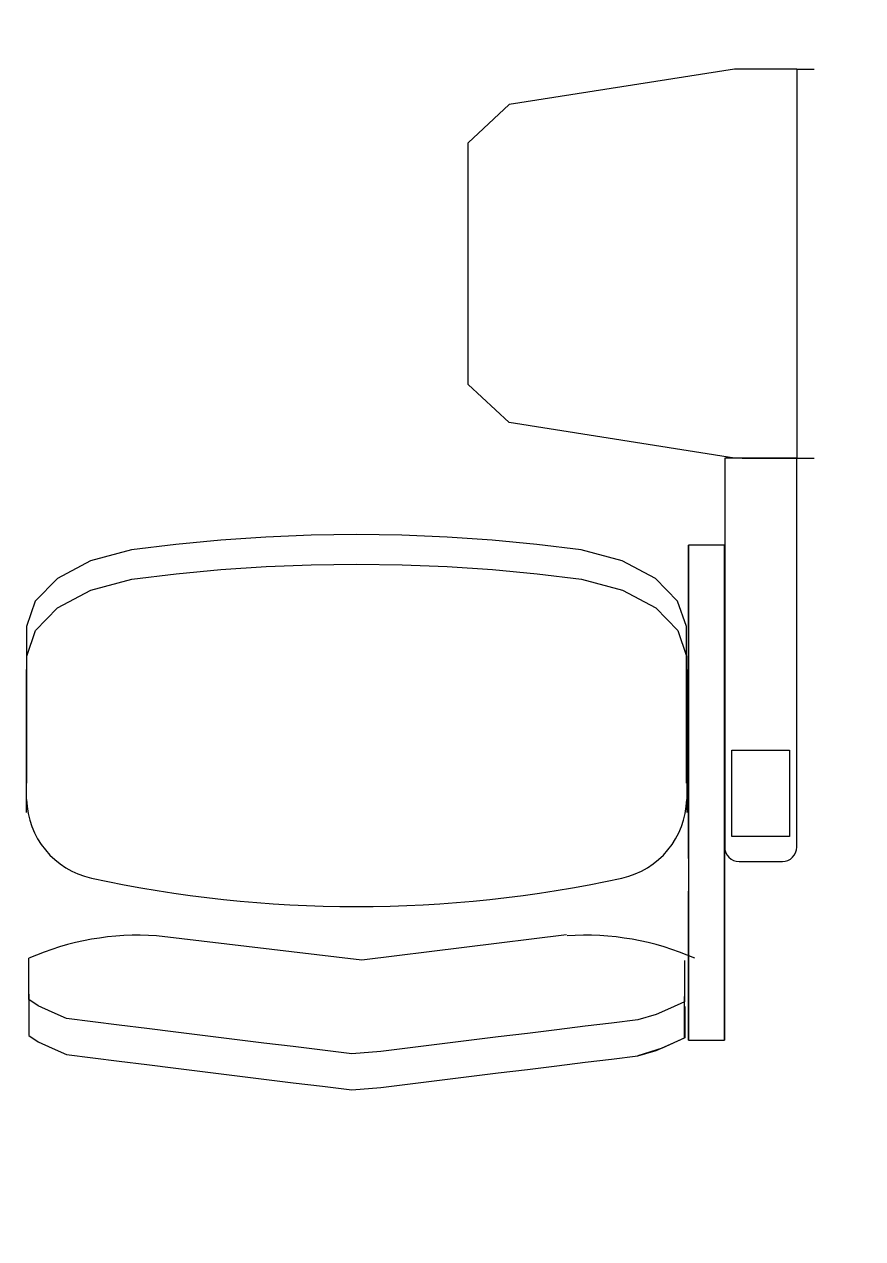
# Model space of a CAD drawing. Header units: millimetres. Extents: x 1210 to 64966, y 534 to 90439.
# Drawn here: x 15368 to 16520, y 47140 to 48809 of the extents above; entities that cross this region are included whole.
import ezdxf

# ---------------------------------------------------------------- set-up
doc = ezdxf.new("R2010")
doc.units = ezdxf.units.MM
doc.layers.add('ARREDI', color=8, linetype='Continuous')
doc.layers.add('RETINI', color=8, linetype='Continuous')

msp = doc.modelspace()

# ---------------------------------------------------------------- hatches: boundary and pattern name
at = {"layer": 'RETINI'}
h = msp.add_hatch(dxfattribs=at)
h.set_pattern_fill('ANSI31', color=256, scale=990, angle=270, style=0)
h.set_pattern_definition([(315, (-385059.34, 422084.75), (87.504464, 87.504464), [])])
h.paths.add_polyline_path([(19624, 32169, 1), (19624, 31670.1, 1)])
h.paths.add_polyline_path([(28336, 31670.1, 1), (28336, 32169, 1)])
h.paths.add_polyline_path([(18881.5, 15334.9), (18881.5, 13948.9), (20267.5, 13948.9), (20267.5, 15334.9)])
h.paths.add_polyline_path([(63481, 41322.4), (63481, 40431.4), (64372, 40431.4), (64372, 41322.4)])
h.paths.add_polyline_path([(63481, 32313.4), (63481, 31422.4), (64372, 31422.4), (64372, 32313.4)])
h.paths.add_polyline_path([(63481, 23700.4), (63481, 22809.4), (64372, 22809.4), (64372, 23700.4)])
h.paths.add_polyline_path([(63481, 15057.6), (63481, 14978.5), (63481, 14166.6), (64372, 14166.6), (64372, 15057.6)])
h.paths.add_polyline_path([(54967, 15057.6), (54967, 14166.6), (55858, 14166.6), (55858, 15057.6)])
h.paths.add_polyline_path([(42661.3, 15057.6), (42661.3, 14562.6), (42898.9, 14562.6), (42898.9, 14820), (45067, 14820), (45067, 15057.6)])
h.paths.add_polyline_path([(42661.3, 14562.6), (42661.3, 14067.6), (45067, 14067.6), (45067, 14166.6), (45067, 14562.6)])
h.paths.add_polyline_path([(45067, 15057.6), (45067, 14166.6), (45958, 14166.6), (45958, 15057.6)])
h.paths.add_polyline_path([(45958, 15097.3), (45958, 15057.6), (45958, 14166.6), (45958, 13513.3), (46453, 13513.3), (46453, 15097.3)])
h.paths.add_polyline_path([(30811, 2316.4), (30811, 534.4), (31405, 534.4), (31405, 2316.4)])
h.paths.add_polyline_path([(35315.5, 17156.5), (35315.5, 14948.8), (36454, 14948.8), (36454, 15186.4), (35553.1, 15186.4), (35553.1, 16879.3), (37206.4, 16879.3), (37206.4, 15186.4), (37444, 15186.4), (37444, 17156.5)])
h.paths.add_polyline_path([(36454, 15186.4), (36454, 14097.4), (37543, 14097.4), (37543, 15186.4)])
h.paths.add_polyline_path([(37543, 15107.1), (37543, 14820), (38215.7, 14820), (38215.7, 14562.6), (38453.3, 14562.6), (38453.3, 15107.1)])
h.paths.add_polyline_path([(37543, 14562.6), (37543, 14097.4), (37543, 14067.6), (38453.3, 14067.6), (38453.3, 14562.6)])
h.paths.add_polyline_path([(37048, 14097.4), (37048, 11325.4), (37543, 11325.4), (37543, 14097.4)])
h.paths.add_polyline_path([(36553, 14097.4), (36553, 11325.4), (36790.6, 11325.4), (36790.6, 14097.4)])
h.paths.add_polyline_path([(36553, 11325.4), (36553, 10731.4), (38335, 10731.4), (38335, 11325.4)])
h.paths.add_polyline_path([(36553, 6820.9), (36553, 6226.9), (38335, 6226.9), (38335, 6820.9)])
h.paths.add_polyline_path([(36454, 2316.4), (36454, 1227.4), (37543, 1227.4), (37543, 2316.4)])
h.paths.add_polyline_path([(36454, 1227.4), (36454, 534.4), (37147, 534.4), (37147, 1227.4)])
h.paths.add_polyline_path([(37543, 2316.4), (37543, 1722.4), (38335, 1722.4), (38335, 2316.4)])
h.paths.add_polyline_path([(36553, 23700.4), (36553, 22809.4), (37444, 22809.4), (37444, 23700.4)], flags=17)
h.paths.add_polyline_path([(35315.5, 25581.4), (35315.5, 20878.9), (37444, 20878.9), (37444, 22809.4), (37206.4, 22809.4), (37206.4, 21116.5), (35553.1, 21116.5), (35553.1, 23700.4), (35553.1, 25343.8), (37206.4, 25343.8), (37206.4, 23700.4), (37444, 23700.4), (37444, 25581.4)])
h.paths.add_polyline_path([(10417, 41421.4), (10417, 40431.4), (11407, 40431.4), (11407, 41421.4)])
h.paths.add_polyline_path([(10714, 41627.7), (10714, 41421.4), (11110, 41421.4), (11110, 41627.7)])
h.paths.add_polyline_path([(16802.5, 41422), (16802.5, 40431.4), (17000.5, 40431.4), (19030, 40431.4), (19030, 40703), (17764, 40703), (17764, 40626.6), (17000.5, 40626.6), (17000.5, 41260.2), (17764, 41260.2), (17764, 41183.8), (19030, 41183.8), (19030, 41422)])
h.paths.add_polyline_path([(13783, 41183.8), (13783, 40703), (14624.5, 40703), (14624.5, 41183.8)], flags=16)
h.paths.add_polyline_path([(2744.5, 40703), (2744.5, 40465.4), (4724.5, 40465.4), (4724.5, 40431.4), (4922.5, 40431.4), (4922.5, 41421.4), (2744.5, 41421.4), (2744.5, 41183.8), (3961.1, 41183.8), (3961.1, 41260.2), (4724.5, 41260.2), (4724.5, 40626.6), (3961.1, 40626.6), (3961.1, 40703)])
h.paths.add_polyline_path([(6902.5, 41422), (6902.5, 40431.4), (7100.5, 40431.4), (8140, 40431.4), (8140, 41422)])
h.paths.add_polyline_path([(7100.5, 41183.8), (7942, 41183.8), (7942, 40703), (7100.5, 40703)], flags=16)
h.paths.add_polyline_path([(7100.5, 41183.8), (7100.5, 40703), (7942, 40703), (7942, 41183.8)], flags=0)
h.paths.add_polyline_path([(13585, 41422), (13585, 40431.4), (13783, 40431.4), (14822.5, 40431.4), (14822.5, 41422)])
h.paths.add_polyline_path([(13783, 40703), (13783, 41183.8), (14624.5, 41183.8), (14624.5, 40703)], flags=0)
h.paths.add_polyline_path([(20168.5, 41421.4), (20168.5, 41248.2), (20555.8, 41248.2), (20555.8, 41421.4), (20506.3, 41421.4), (20506.3, 41392.9), (20481.6, 41392.9), (20481.6, 41421.4), (20432.1, 41421.4), (20432.1, 41392.9), (20407.3, 41392.9), (20407.3, 41421.4)])
h.paths.add_polyline_path([(20407.3, 43756.7), (20407.3, 43728.1), (20357.8, 43728.1), (20357.8, 41421.4), (20407.3, 41421.4), (20407.3, 41392.9), (20432.1, 41392.9), (20432.1, 41421.4), (20481.6, 41421.4), (20481.6, 41392.9), (20506.3, 41392.9), (20506.3, 41421.4), (20555.8, 41421.4), (20555.8, 43728.1), (20506.3, 43728.1), (20506.3, 43756.7), (20481.6, 43756.7), (20481.6, 43728.1), (20432.1, 43728.1), (20432.1, 43756.7)])
h.paths.add_polyline_path([(20432.1, 46208.1), (20432.1, 46236.6), (20407.3, 46236.6), (20407.3, 46208.1), (20357.8, 46208.1), (20357.8, 43901.4), (20407.3, 43901.4), (20407.3, 43872.8), (20432.1, 43872.8), (20432.1, 43901.4), (20481.6, 43901.4), (20481.6, 43872.8), (20506.3, 43872.8), (20506.3, 43901.4), (20555.8, 43901.4), (20555.8, 46208.1), (20506.3, 46208.1), (20506.3, 46236.6), (20481.6, 46236.6), (20481.6, 46208.1)])
h.paths.add_polyline_path([(20432.1, 43901.4), (20432.1, 43872.8), (20407.3, 43872.8), (20407.3, 43901.4), (20357.8, 43901.4), (20357.8, 43728.1), (20407.3, 43728.1), (20407.3, 43756.7), (20432.1, 43756.7), (20432.1, 43728.1), (20481.6, 43728.1), (20481.6, 43756.7), (20506.3, 43756.7), (20506.3, 43728.1), (20555.8, 43728.1), (20555.8, 43901.4), (20506.3, 43901.4), (20506.3, 43872.8), (20481.6, 43872.8), (20481.6, 43901.4)])
h.paths.add_polyline_path([(20357.8, 46381.3), (20357.8, 46208.1), (20407.3, 46208.1), (20407.3, 46236.6), (20432.1, 46236.6), (20432.1, 46208.1), (20481.6, 46208.1), (20481.6, 46236.6), (20506.3, 46236.6), (20506.3, 46208.1), (20555.8, 46208.1), (20555.8, 46381.3)])
h.paths.add_polyline_path([(20357.8, 46604.1), (20357.8, 46430.8), (20555.8, 46430.8), (20555.8, 46604.1)])
h.paths.add_polyline_path([(20357.8, 49192.9), (20357.8, 49019.7), (20555.8, 49019.7), (20555.8, 49192.9)])
h.paths.add_polyline_path([(19129, 41421.4), (19129, 40431.4), (20119, 40431.4), (20119, 41421.4)])
h.paths.add_polyline_path([(22304.1, 57162.4), (22304.1, 56658.3), (23426.8, 56658.3), (23426.8, 56816.7), (22462.5, 56816.7), (22462.5, 57162.4)])
h.paths.add_polyline_path([(20357.8, 57162.4), (20357.8, 49242.4), (24260.9, 49242.4), (24260.9, 49539.4), (23664.4, 49539.4), (23664.4, 51356.3), (23426.8, 51356.3), (23426.8, 49539.4), (20654.8, 49539.4), (20654.8, 51667.7), (20654.8, 53311.3), (20753.8, 53311.3), (20753.8, 53548.9), (20654.8, 53548.9), (20654.8, 57063.4), (20654.8, 57162.4)])
h.paths.add_polyline_path([(22495, 58053.4), (22495, 57162.4), (23386, 57162.4), (23386, 58053.4)])
h.paths.add_polyline_path([(23386, 58152.4), (23386, 58053.4), (23386, 57648.4), (23559.5, 57648.4), (23559.5, 57162.4), (24054.5, 57162.4), (24054.5, 58152.4)])
h.paths.add_polyline_path([(23426.8, 57162.4), (23426.8, 57112.9), (23426.8, 56816.7), (23426.8, 56658.3), (23426.8, 52754.9), (23664.4, 52754.9), (23664.4, 55709.6), (24054.5, 55709.6), (24054.5, 57162.4)])
h.paths.add_polyline_path([(22139.8, 53548.9), (22139.8, 53311.3), (23426.8, 53311.3), (23426.8, 53548.9)], flags=17)
h.paths.add_polyline_path([(12397, 58053.4), (12397, 57162.4), (13288, 57162.4), (13288, 58053.4)])
h.paths.add_polyline_path([(13288, 57400), (13288, 57162.4), (22495, 57162.4), (22495, 57400)])
h.paths.add_polyline_path([(13288, 58152.4), (13288, 58053.4), (13288, 57648.4), (22495, 57648.4), (22495, 58053.4), (22495, 58152.4)])
h.paths.add_polyline_path([(2596, 58152.4), (2596, 58053.4), (2596, 57648.4), (12397, 57648.4), (12397, 58053.4), (12397, 58152.4)])
h.paths.add_polyline_path([(1705, 57162.4), (1507, 57162.4), (1507, 55295.4), (2695, 55295.4), (2695, 57162.4), (12397, 57162.4), (12397, 57400), (2596, 57400), (2596, 57162.4), (2457.4, 57162.4), (2457.4, 55542.9), (2002, 55542.9), (2002, 57162.4)])
h.paths.add_polyline_path([(33493.9, 41708.5), (33493.9, 41421.4), (34087.9, 41421.4), (34087.9, 41708.5)], flags=17)
h.paths.add_polyline_path([(27742, 41708.5), (27742, 41421.4), (28092.4, 41421.4), (28092.4, 41627.7), (28488.4, 41627.7), (28488.4, 41421.4), (28831, 41421.4), (33493.9, 41421.4), (33493.9, 41708.5)], flags=17)
h.paths.add_polyline_path([(27841, 41421.4), (27841, 40431.4), (28831, 40431.4), (28831, 41421.4)], flags=17)
h.paths.add_polyline_path([(37910, 57063.4), (37910, 56063.5), (37206.4, 56063.5), (37206.4, 55092.9), (34375, 55092.9), (34375, 54855.3), (37444, 54855.3), (37444, 55825.9), (37493.5, 55825.9), (38147.6, 55825.9), (38147.6, 57063.4)])
h.paths.add_polyline_path([(36553, 50331.4), (36553, 49440.4), (37444, 49440.4), (37444, 50331.4)])
h.paths.add_polyline_path([(36553, 52736.7), (36553, 50331.4), (36681.7, 50331.4), (36681.7, 52736.7)], flags=17)
h.paths.add_polyline_path([(36040.9, 52974.3), (36040.9, 52736.7), (37206.4, 52736.7), (37206.4, 50331.4), (37444, 50331.4), (37444, 52974.3)])
h.paths.add_polyline_path([(36553, 46472.6), (36553, 44318), (36682.1, 44318.3), (36683.5, 46615.2)])
h.paths.add_polyline_path([(37315.3, 47306.1), (37315.3, 44318), (37493.5, 44318), (37493.5, 47501)])
h.paths.add_polyline_path([(37206.4, 47187.1), (37206.4, 44318), (37315.3, 44318), (37315.3, 47306.1)])
h.paths.add_polyline_path([(36553, 49440.4), (36553, 46472.6), (37444, 47446.9), (37444, 49440.4), (37206.4, 49440.4), (37206.4, 47480.5), (36681.7, 46906.7), (36681.7, 49440.4)])
h.paths.add_polyline_path([(36553, 44318), (36553, 41322.4), (36681.7, 41322.4), (36681.7, 43128.7), (36681.7, 43762.3), (36681.7, 44120), (37206.4, 44120), (37206.4, 43844.6), (37315.3, 43844.6), (37315.3, 44318), (37206.4, 44318)])
h.paths.add_polyline_path([(37315.3, 44318), (37315.3, 43844.6), (37343.5, 43844.6), (37343.5, 43046.4), (37206.4, 43046.4), (37206.4, 41322.4), (37444, 41322.4), (37444, 44318)])
h.paths.add_polyline_path([(36553, 41322.4), (36553, 41316.1), (36553, 40431.4), (36559.4, 40431.4), (37444, 40431.4), (37444, 41322.4)])
h.paths.add_polyline_path([(37206.4, 36562.4), (37206.4, 32313.4), (37315.3, 32313.4), (37315.3, 36562.4)], flags=16)
h.paths.add_polyline_path([(35553.1, 38194), (35553.1, 40431.4), (35266, 40431.4), (35266, 37956.4), (35424.4, 37956.4), (35424.4, 34194.4), (35315.5, 34194.4), (35315.5, 29343.4), (37444, 29343.4), (37444, 31422.4), (37206.4, 31422.4), (37206.4, 29581), (35553.1, 29581), (35553.1, 33956.8), (35662, 33956.8), (35662, 38194)])
h.paths.add_polyline_path([(36553, 32313.4), (36553, 31422.4), (37444, 31422.4), (37444, 32313.4)], flags=17)
h.paths.add_polyline_path([(37206.4, 40431.4), (37206.4, 37360.5), (37343.5, 37360.5), (37343.5, 36562.4), (37315.3, 36562.4), (37315.3, 32313.4), (37444, 32313.4), (37444, 40431.4)], flags=16)
h.paths.add_polyline_path([(28092.4, 53804.1), (28092.4, 53311.3), (30424.9, 53311.3), (30424.9, 53053.7), (30662.5, 53053.7), (30662.5, 53311.3), (34087.9, 53311.3), (34087.9, 53548.9), (30761.5, 53548.9), (30761.5, 53804.1), (30523.9, 53804.1), (30523.9, 53548.9), (28330, 53548.9), (28330, 53804.1)], flags=17)
h.paths.add_polyline_path([(30523.9, 57112.9), (30523.9, 55190.1), (30761.5, 55190.1), (30761.5, 57112.9)], flags=17)
h.paths.add_polyline_path([(27668, 57112.9), (27668, 55680.6), (28092.4, 55680.6), (28092.4, 55190.1), (28330, 55190.1), (28330, 56857.1), (28092.4, 56857.1), (28092.4, 57112.9)], flags=17)
h.paths.add_polyline_path([(28120.2, 57112.9), (28092.4, 57112.9), (28092.4, 56857.1), (28488.4, 56857.1), (28488.4, 57112.9)], flags=17)
h.paths.add_polyline_path([(27668, 58399.9), (27668, 58201.9), (33484, 58201.9), (38405, 58201.9), (38405, 58399.9)])
h.paths.add_polyline_path([(33484, 58152.4), (33484, 58053.4), (33484, 57657.4), (37910, 57657.4), (37910, 57063.4), (38147.6, 57063.4), (38197.1, 57063.4), (38405, 57063.4), (38405, 58152.4)])
h.paths.add_polyline_path([(33484, 57400), (33484, 57162.4), (34087.9, 57162.4), (34087.9, 57112.9), (34087.9, 55825.9), (34087.9, 49539.4), (30662.5, 49539.4), (30662.5, 51667.7), (30424.9, 51667.7), (30424.9, 49539.4), (28330, 49539.4), (28092.4, 49539.4), (27428.9, 49539.4), (27428.9, 49242.4), (34087.9, 49242.4), (34087.9, 40431.4), (36553, 40431.4), (36553, 40718.5), (34375, 40718.5), (34375, 52742.5), (34654.9, 52742.5), (34654.9, 52974.3), (34375, 52974.3), (34375, 57400)])
h.paths.add_polyline_path([(27668, 58152.4), (27668, 57162.4), (28163, 57162.4), (28163, 57657.4), (32593, 57657.4), (32593, 58053.4), (32593, 58152.4)])
h.paths.add_polyline_path([(28163, 57400), (28163, 57162.4), (32593, 57162.4), (32593, 57400)], flags=17)
h.paths.add_polyline_path([(32593, 58053.4), (32593, 57162.4), (33484, 57162.4), (33484, 58053.4)])
h.paths.add_polyline_path([(32818.4, 64323.6), (32818.4, 63927.6), (33214.4, 63927.6), (33214.4, 64323.6)], flags=16)
h.paths.add_polyline_path([(43015.4, 64323.6), (43015.4, 63927.6), (43411.4, 63927.6), (43411.4, 64323.6)], flags=16)
h.paths.add_polyline_path([(22736.6, 64323.6), (22736.6, 63927.6), (23132.6, 63927.6), (23132.6, 64323.6)])
h.paths.add_polyline_path([(22736.6, 64370.5), (22736.6, 64323.6), (23132.6, 64323.6), (23132.6, 63927.6), (22736.6, 63927.6), (22736.6, 63875.5), (63530.5, 63875.5), (63530.5, 64370.5)])
h.paths.add_polyline_path([(32818.4, 64323.6), (33214.4, 64323.6), (33214.4, 63927.6), (32818.4, 63927.6)], flags=0)
h.paths.add_polyline_path([(43015.4, 64323.6), (43411.4, 64323.6), (43411.4, 63927.6), (43015.4, 63927.6)], flags=0)
h.paths.add_polyline_path([(54148.2, 64323.6), (54544.2, 64323.6), (54544.2, 63927.6), (54148.2, 63927.6)], flags=16)
h.paths.add_polyline_path([(54193.7, 64266.8), (54193.7, 64286.6), (54510.5, 64286.6), (54510.5, 64266.8), (54387.7, 64266.8, 0.414214), (54358, 64237.1), (54358, 64019.3, 0.414214), (54387.7, 63989.6), (54510.5, 63989.6), (54510.5, 63969.8), (54193.7, 63969.8), (54193.7, 63989.6), (54316.4, 63989.6, 0.414214), (54346.1, 64019.3), (54346.1, 64237.1, 0.414214), (54316.4, 64266.8)], flags=0)
h.paths.add_polyline_path([(54274, 58152.4), (54274, 58053.4), (54274, 57657.4), (63481, 57657.4), (63481, 58053.4), (63481, 58152.4)])
h.paths.add_polyline_path([(54274, 57400), (54274, 57162.4), (63481, 57162.4), (63481, 57400)])
h.paths.add_polyline_path([(53383, 58053.4), (53383, 57162.4), (54274, 57162.4), (54274, 58053.4)])
h.paths.add_polyline_path([(43285, 58053.4), (43285, 57162.4), (44176, 57162.4), (44176, 58053.4)])
h.paths.add_polyline_path([(44176, 58152.4), (44176, 58053.4), (44176, 57657.4), (53383, 57657.4), (53383, 58053.4), (53383, 58152.4)])
h.paths.add_polyline_path([(44176, 57400), (44176, 57162.4), (53383, 57162.4), (53383, 57400)])
h.paths.add_polyline_path([(41532, 58152.4), (41532, 57112.9), (42027, 57112.9), (42027, 57301), (42027, 57657.4), (43285, 57657.4), (43285, 58053.4), (43285, 58152.4)])
h.paths.add_polyline_path([(42027, 57400), (42027, 57162.4), (43285, 57162.4), (43285, 57400)])
h.paths.add_polyline_path([(41789.4, 57112.9), (41789.4, 55825.9), (63431.5, 55825.9), (63431.5, 56063.5), (42027, 56063.5), (42027, 57112.9)])
h.paths.add_polyline_path([(63382, 49318.2), (63382, 48922.2), (64966, 48922.2), (64966, 48922.4), (64966, 49318.2)])
h.paths.add_polyline_path([(63481, 50331.4), (63481, 49440.4), (64372, 49440.4), (64372, 50331.4)])
h.paths.add_polyline_path([(63481, 58053.4), (63481, 57162.4), (64372, 57162.4), (64372, 58053.4)])
h.paths.add_polyline_path([(63481, 57162.4), (63481, 50331.4), (63718.6, 50331.4), (63718.6, 57162.4)])
h.paths.add_polyline_path([(63976, 57162.4), (63976, 50331.4), (64372, 50331.4), (64471, 50331.4), (64471, 57162.4), (64372, 57162.4)])
h.paths.add_polyline_path([(63580, 64313.4), (63580, 63521.4), (64372, 63521.4), (64372, 64313.4)])
h.paths.add_polyline_path([(63580, 63521.4), (63580, 58795.9), (63817.6, 58795.9), (63817.6, 63521.4)])
h.paths.add_polyline_path([(63976, 63521.4), (63976, 58795.9), (64471, 58795.9), (64471, 63521.4), (64372, 63521.4)])
h.paths.add_polyline_path([(63530.5, 58795.9), (63530.5, 58399.9), (64520.5, 58399.9), (64520.5, 58795.9)])
h.paths.add_polyline_path([(63580, 90389.6), (63580, 89597.6), (64372, 89597.6), (64372, 90389.6)])
h.paths.add_polyline_path([(63580, 89597.6), (63580, 81624.7), (63817.6, 81624.7), (63817.6, 89597.6)])
h.paths.add_polyline_path([(63976, 89597.6), (63976, 81624.7), (64372, 81624.7), (64471, 81624.7), (64471, 89597.6), (64372, 89597.6)])
h.paths.add_polyline_path([(63580, 81624.7), (63580, 80832.7), (64372, 80832.7), (64372, 81624.7)])
h.paths.add_polyline_path([(63580, 80832.7), (63580, 64313.4), (63817.6, 64313.4), (63817.6, 80832.7)])
h.paths.add_polyline_path([(63976, 80832.7), (63976, 64313.4), (64372, 64313.4), (64471, 64313.4), (64471, 80832.7), (64372, 80832.7)])
h.paths.add_polyline_path([(53267.5, 90389.6), (53267.5, 90092.6), (53267.5, 89597.6), (54059.5, 89597.6), (54059.5, 90389.6)])
h.paths.add_polyline_path([(32642.5, 81624.7), (32642.5, 80832.7), (33434.5, 80832.7), (33434.5, 81624.7)])
h.paths.add_polyline_path([(42955, 81624.7), (42955, 80832.7), (43747, 80832.7), (43747, 81624.7)])
h.paths.add_polyline_path([(42955, 90389.6), (42955, 89597.6), (43747, 89597.6), (43747, 90389.6)])
h.paths.add_polyline_path([(22330, 73704.7), (22330, 72912.7), (23122, 72912.7), (23122, 73704.7)])
h.paths.add_polyline_path([(22627, 81624.7), (22627, 81479.6), (22330, 81479.6), (22330, 80832.7), (23122, 80832.7), (23122, 80938.5), (23122, 81624.7)])
h.paths.add_polyline_path([(22330, 81624.7), (22330, 81479.6), (22627, 81479.6), (22627, 81624.7)])
h.paths.add_polyline_path([(12017.5, 73704.7), (12017.5, 72912.7), (12809.5, 72912.7), (12809.5, 73704.7)])
h.paths.add_polyline_path([(2259.4, 72859.8), (2259.4, 59340.4), (2497, 59340.4), (2497, 72859.8)])
h.paths.add_polyline_path([(1705, 73651.8), (1705, 72859.8), (2497, 72859.8), (2497, 73651.8)])
h.paths.add_polyline_path([(1705, 58053.4), (1705, 57162.4), (2596, 57162.4), (2596, 58053.4)])
h.paths.add_polyline_path([(1705, 59340.4), (1705, 58548.4), (2497, 58548.4), (2497, 59340.4)])
h.paths.add_polyline_path([(1705, 72859.8), (1606, 72859.8), (1606, 59340.4), (1705, 59340.4), (2101, 59340.4), (2101, 72859.8)])
h.paths.add_polyline_path([(1507, 46642.8), (1507, 45435), (2695, 45435), (2695, 46642.8)])
h.paths.add_polyline_path([(2002, 46395.3), (2457.4, 46395.3), (2457.4, 45682.5), (2002, 45682.5)], flags=0)
h.paths.add_polyline_path([(2002, 46395.3), (2002, 45682.5), (2457.4, 45682.5), (2457.4, 46395.3)], flags=16)
h.paths.add_polyline_path([(1507, 49929.6), (1507, 48721.8), (2695, 48721.8), (2695, 49929.6)])
h.paths.add_polyline_path([(2002, 49682.1), (2457.4, 49682.1), (2457.4, 48969.3), (2002, 48969.3)], flags=16)
h.paths.add_polyline_path([(2002, 49682.1), (2002, 48969.3), (2457.4, 48969.3), (2457.4, 49682.1)], flags=16)
h.paths.add_polyline_path([(1507, 53216.4), (1507, 52008.6), (2695, 52008.6), (2695, 53216.4)])
h.paths.add_polyline_path([(2002, 52968.9), (2457.4, 52968.9), (2457.4, 52256.1), (2002, 52256.1)], flags=0)
h.paths.add_polyline_path([(2002, 52968.9), (2002, 52256.1), (2457.4, 52256.1), (2457.4, 52968.9)], flags=16)
h.paths.add_polyline_path([(1606, 41421.4), (1606, 40332.4), (2695, 40332.4), (2695, 41421.4)])
h.paths.add_polyline_path([(1507, 43356), (1507, 41421.4), (1606, 41421.4), (1606, 41421.4), (2002, 41421.4), (2002, 43108.5), (2457.4, 43108.5), (2457.4, 41421.4), (2695, 41421.4), (2695, 43356)])
h.paths.add_polyline_path([(2457.4, 40332.4), (2457.4, 36309.1), (2516.8, 36309.1), (2516.8, 40332.4)], flags=16)
h.paths.add_polyline_path([(1883.2, 40332.4), (1883.2, 36309.1), (2002, 36309.1), (2002, 40332.4)], flags=17)
h.paths.add_polyline_path([(2516.8, 40332.4), (2516.8, 36309.1), (2564.5, 36309.1), (2564.5, 35455.7), (2457.4, 35455.7), (2457.4, 32412.3), (2695, 32412.3), (2695, 40332.4)])
h.paths.add_polyline_path([(1606, 32412.3), (1606, 31323.3), (2695, 31323.3), (2695, 32412.3)])
h.paths.add_polyline_path([(1606, 40332.4), (1507, 40332.4), (1507, 32412.3), (1606, 32412.3), (2002, 32412.3), (2002, 35455.7), (1835.5, 35455.7), (1835.5, 36309.1), (1883.2, 36309.1), (1883.2, 40332.4)])
h.paths.add_polyline_path([(1606, 31323.3), (1507, 31323.3), (1507, 23799.4), (1606, 23799.4), (1883.2, 23799.4), (1883.2, 27426.6), (1835.5, 27426.6), (1835.5, 28280), (2002, 28280), (2002, 31323.3)])
h.paths.add_polyline_path([(1883.2, 27426.6), (1883.2, 23799.4), (2002, 23799.4), (2002, 27426.6)])
h.paths.add_polyline_path([(2457.4, 27426.6), (2457.4, 23799.4), (2516.8, 23799.4), (2516.8, 27426.6)])
h.paths.add_polyline_path([(2457.4, 31323.3), (2457.4, 28280), (2564.5, 28280), (2564.5, 27426.6), (2516.8, 27426.6), (2516.8, 23799.4), (2695, 23799.4), (2695, 31323.3)])
h.paths.add_polyline_path([(1606, 22710.4), (1507, 22710.4), (1507, 15186.4), (1606, 15186.4), (2002, 15186.4), (2002, 22710.4)])
h.paths.add_polyline_path([(2457.4, 22710.4), (2457.4, 15186.4), (2695, 15186.4), (2695, 22710.4)])
h.paths.add_polyline_path([(1606, 15186.4), (1606, 14097.4), (2002, 14097.4), (2695, 14097.4), (2695, 15186.4)])
h.paths.add_polyline_path([(1606, 23799.4), (1606, 22710.4), (2695, 22710.4), (2695, 23799.4)])
h.paths.add_polyline_path([(1210, 5979.4), (1210, 5385.4), (2794, 5385.4), (2794, 5979.4)])
h.paths.add_polyline_path([(1210, 10719.7), (1210, 5979.4), (2794, 5979.4), (2794, 9467.1), (2695, 9490.1), (2794, 9490.1), (2794, 10719.7)])
h.paths.add_polyline_path([(1606, 11313.7), (1210, 11313.7), (1210, 10731.9), (1210, 10719.7), (2794, 10719.7), (2794, 11313.7)])
h.paths.add_polyline_path([(1507, 14097.4), (1507, 11313.7), (1606, 11313.7), (2002, 11313.7), (2002, 14097.4)])
h.paths.add_polyline_path([(2457.4, 14097.4), (2457.4, 11313.7), (2695, 11313.7), (2695, 14097.4)])
h.paths.add_polyline_path([(1606, 2316.4), (1606, 1227.4), (2695, 1227.4), (2695, 2316.4)])
h.paths.add_polyline_path([(1507, 5385.4), (1507, 2316.4), (1606, 2316.4), (2002, 2316.4), (2002, 5385.4)])
h.paths.add_polyline_path([(2457.4, 5385.4), (2457.4, 2316.4), (2695, 2316.4), (2695, 5385.4)])
h.paths.add_polyline_path([(2695, 1623.4), (2695, 1227.4), (2695, 1128.4), (7843, 1128.4), (7843, 1623.4)])
h.paths.add_polyline_path([(2695, 2316.4), (2695, 2078.8), (7843, 2078.8), (7843, 2316.4)])
h.paths.add_polyline_path([(25663, 534.4), (25663, 2316.4), (25069, 2316.4), (25069, 534.4), (25118.5, 534.4)])
h.paths.add_polyline_path([(19921, 534.4), (19921, 2316.4), (19327, 2316.4), (19327, 534.4), (19376.5, 534.4)])
h.paths.add_polyline_path([(14179, 534.4), (14179, 2316.4), (13585, 2316.4), (13585, 534.4), (13634.5, 534.4)])
h.paths.add_polyline_path([(8437, 534.4), (8437, 2316.4), (7843, 2316.4), (7843, 534.4)])
h.paths.add_polyline_path([(2457.4, 15195.4), (2002, 15195.4), (2002, 15186.4), (2457.4, 15186.4)])

# ---------------------------------------------------------------- linework, layer by layer
at = {"layer": 'ARREDI'}
for p, q in [((16343.6, 48747.4, -1423.9), (16034.3, 48698.6, -1423.9)), ((16429.2, 48747.4, -1423.9), (16343.6, 48747.4, -1423.9)), ((16429.2, 48747.4, -1423.9), (16453.2, 48747.4, -1423.9)), ((16429.2, 48747.4, -1423.9), (16429.2, 48212.8, -1423.9)), ((16034.3, 48698.6, -1423.9), (15978, 48646.3, -1423.9)), ((15978, 48314, -1423.9), (15978, 48646.3, -1423.9)), ((16034.3, 48261.7, -1423.9), (15978, 48314, -1423.9)), ((16343.6, 48212.8, -1423.9), (16034.3, 48261.7, -1423.9)), ((16429.2, 48212.8, -1423.9), (16330.2, 48212.8, -1423.9)), ((16330.2, 48212.8, -1423.9), (16330.2, 47678.2, -1423.9)), ((16354.2, 48212.8, -1423.9), (16453.2, 48212.8, -1423.9)), ((16429.2, 47678.2, -1423.9), (16429.2, 48212.8, -1423.9)), ((16429.2, 48212.8, -1423.9), (16453.2, 48212.8, -1423.9)), ((16350, 47658.4, -1423.9), (16409.4, 47658.4, -1423.9)), ((15831.8, 47522.9, -383.6), (15549.9, 47556.1, -383.6)), ((16113.1, 47557.8, -383.6), (15831.8, 47522.9, -383.6)), ((16275.6, 47459.2, -182), (16275.6, 47437.7, -88.5)), ((16275.6, 47437.7, -88.5), (16275.6, 47416.1, 5)), ((16275.6, 47416.1, 5), (16244.2, 47402, 60.8)), ((16244.2, 47402, 60.8), (16211.1, 47391.4, 102.8))]:
    msp.add_line(p, q, dxfattribs=at)
msp.add_lwpolyline([(16280.5, 47412.8), (16330, 47412.8), (16330, 48093.3), (16280.5, 48093.3)], close=True, dxfattribs=at)
at = {"layer": 'ARREDI', "elevation": -1423.9}
msp.add_lwpolyline([(16419.3, 47811.6), (16419.3, 47692.8), (16340.1, 47692.8), (16340.1, 47811.6)], close=True, dxfattribs=at)
at = {"layer": 'ARREDI'}
for centre, radius, start, end in [((15484.3, 47746.1, -638.2), 113, 181.2464, 257.7753), ((16165.1, 47746.1, -450.2), 113, 282.2247, 358.7536), ((16350, 47678.2, -1423.9), 19.8, 180, 270), ((16409.4, 47678.2, -1423.9), 19.8, 270, 0), ((15824.7, 49316.4, -450.2), 1719.8, 257.769, 282.231), ((15524.5, 47185, -244.9), 372, 86.0776, 113.7817), ((16139.1, 47185, -244.9), 372, 66.2183, 93.9224)]:
    msp.add_arc(centre, radius, start, end, dxfattribs=at)
for points, invisible_edges in [([(15700.2, 48063.8, 5), (15762.4, 48066.3, 8.6), (15762.1, 48106.8, -19.9), (15699.9, 48104.3, -23.4)], 10), ([(15762.4, 48066.3, 8.6), (15824.7, 48067.1, 9.8), (15824.4, 48107.6, -18.7), (15762.1, 48106.8, -19.9)], 10), ([(15824.7, 48067.1, 9.8), (15887, 48066.3, 8.6), (15886.7, 48106.8, -19.9), (15824.4, 48107.6, -18.7)], 10), ([(15887, 48066.3, 8.6), (15949.2, 48063.8, 5), (15948.9, 48104.3, -23.4), (15886.7, 48106.8, -19.9)], 10), ([(15515.9, 48046.2, -20), (15576.8, 48053.7, -9.2), (15576.5, 48094.2, -37.7), (15515.6, 48086.6, -48.5)], 10), ([(15576.8, 48053.7, -9.2), (15638.3, 48059.6, -0.9), (15638, 48100.1, -29.4), (15576.5, 48094.2, -37.7)], 10), ([(15638.3, 48059.6, -0.9), (15700.2, 48063.8, 5), (15699.9, 48104.3, -23.4), (15638, 48100.1, -29.4)], 10), ([(15949.2, 48063.8, 5), (16011.1, 48059.6, -0.9), (16010.8, 48100.1, -29.4), (15948.9, 48104.3, -23.4)], 10), ([(16011.1, 48059.6, -0.9), (16072.6, 48053.7, -9.2), (16072.3, 48094.2, -37.7), (16010.8, 48100.1, -29.4)], 10), ([(16072.6, 48053.7, -9.2), (16133.5, 48046.2, -20), (16133.2, 48086.6, -48.5), (16072.3, 48094.2, -37.7)], 10), ([(16280.5, 48093.3, -517.4), (16280.5, 48092.8, -522.3), (16280.5, 48091.4, -526.9)], 12), ([(16280.5, 48091.4, -507.9), (16280.5, 48092.8, -512.5), (16280.5, 48093.3, -517.4)], 12), ([(16280.5, 48091.4, -526.9), (16280.5, 48089.1, -531.2), (16280.5, 48086, -535)], 12), ([(16280.5, 48086, -499.8), (16280.5, 48089.1, -503.6), (16280.5, 48091.4, -507.9)], 12), ([(16330, 48093.3, -517.4), (16330, 48092.8, -512.5), (16330, 48091.4, -507.9)], 12), ([(16330, 47934.7, -543.6), (16330, 48092.8, -522.3), (16330, 48093.3, -517.4)], 13), ([(16330, 47934.7, -543.6), (16330, 48091.4, -526.9), (16330, 48092.8, -522.3)], 13), ([(16330, 48091.4, -507.9), (16330, 48089.1, -503.6), (16330, 48086, -499.8)], 12), ([(16330, 47934.7, -543.6), (16330, 47942.4, -542.8), (16330, 48091.4, -526.9)], 14), ([(16330, 47942.4, -542.8), (16330, 48089.1, -531.2), (16330, 48091.4, -526.9)], 13), ([(16330, 47942.4, -542.8), (16330, 48086, -535), (16330, 48089.1, -531.2)], 13), ([(15413.9, 48007, -75.6), (15459.5, 48031.2, -41.2), (15459.2, 48071.7, -69.7), (15413.6, 48047.5, -104.1)], 10), ([(15459.5, 48031.2, -41.2), (15515.9, 48046.2, -20), (15515.6, 48086.6, -48.5), (15459.2, 48071.7, -69.7)], 10), ([(16133.5, 48046.2, -20), (16189.9, 48031.2, -41.2), (16189.6, 48071.7, -69.7), (16133.2, 48086.6, -48.5)], 10), ([(16189.9, 48031.2, -41.2), (16235.5, 48007, -75.6), (16235.2, 48047.5, -104.1), (16189.6, 48071.7, -69.7)], 10), ([(16280.5, 48086, -535), (16280.5, 48082.2, -538.1), (16280.5, 48077.9, -540.4)], 12), ([(16280.5, 47662.3, -491.4), (16280.5, 48082.2, -496.7), (16280.5, 48086, -499.8)], 13), ([(16280.5, 47662.3, -491.4), (16280.5, 48077.9, -494.4), (16280.5, 48082.2, -496.7)], 13), ([(16280.5, 48077.9, -540.4), (16280.5, 48073.2, -541.8), (16280.5, 48068.4, -542.3)], 12), ([(16280.5, 47662.3, -491.4), (16280.5, 48062.1, -493.3), (16280.5, 48077.9, -494.4)], 14), ([(16280.5, 48062.1, -493.3), (16280.5, 48073.2, -493), (16280.5, 48077.9, -494.4)], 13), ([(16280.5, 48062.1, -493.3), (16280.5, 48068.3, -492.5), (16280.5, 48073.2, -493)], 13), ([(16330, 48086, -499.8), (16330, 48082.2, -496.7), (16330, 48077.9, -494.4)], 12), ([(16330, 47942.4, -542.8), (16330, 48082.2, -538.1), (16330, 48086, -535)], 13), ([(16330, 47942.4, -542.8), (16330, 48077.9, -540.4), (16330, 48082.2, -538.1)], 13), ([(16330, 47927.3, -545.8), (16330, 47934.7, -543.6), (16330, 48077.9, -494.4)], 14), ([(16330, 48077.9, -494.4), (16330, 48073.2, -493), (16330, 48068.3, -492.5)], 12), ([(16330, 47942.4, -542.8), (16330, 48073.2, -541.8), (16330, 48077.9, -540.4)], 13), ([(16330, 47942.4, -542.8), (16330, 48068.4, -542.3), (16330, 48073.2, -541.8)], 12), ([(16280.5, 47662.3, -491.4), (16280.5, 48068.4, -542.3), (16280.5, 47942.4, -542.8)], 13), ([(16280.5, 48062.1, -493.3), (16280.5, 48063.5, -493), (16280.5, 48068.3, -492.5)], 12), ([(16330, 48068.3, -492.5), (16330, 48063.5, -493), (16330, 48062.1, -493.3)], 12), ([(16330, 47927.3, -545.8), (16330, 48062.1, -493.3), (16330, 47662.3, -491.4)], 13), ([(15383.5, 47975.9, -119.9), (15413.9, 48007, -75.6), (15413.6, 48047.5, -104.1), (15383.2, 48016.4, -148.4)], 10), ([(16235.5, 48007, -75.6), (16265.9, 47975.9, -119.9), (16265.6, 48016.4, -148.4), (16235.2, 48047.5, -104.1)], 10), ([(15371.5, 47940.8, -169.8), (15383.5, 47975.9, -119.9), (15383.2, 48016.4, -148.4), (15371.2, 47981.3, -198.2)], 10), ([(16265.9, 47975.9, -119.9), (16277.9, 47940.8, -169.8), (16277.6, 47981.3, -198.2), (16265.6, 48016.4, -148.4)], 10), ([(15371.3, 47905, -220.7), (15371.5, 47940.8, -169.8), (15371.2, 47981.3, -198.2), (15371, 47945.5, -249.2)], 10), ([(16277.9, 47940.8, -169.8), (16278.1, 47905, -220.7), (16277.8, 47945.5, -249.2), (16277.6, 47981.3, -198.2)], 10), ([(15371.3, 47869.1, -271.7), (15371.3, 47905, -220.7), (15371, 47945.5, -249.2), (15371, 47909.6, -300.2)], 10), ([(16278.1, 47905, -220.7), (16278.1, 47869.1, -271.7), (16277.8, 47909.6, -300.2), (16277.8, 47945.5, -249.2)], 10), ([(16280.5, 47662.3, -491.4), (16280.5, 47942.4, -542.8), (16280.5, 47934.7, -543.6)], 13), ([(16280.5, 47774.7, -554.4), (16280.5, 47768.7, -549.5), (16280.5, 47934.7, -543.6)], 14), ([(16280.5, 47934.7, -543.6), (16280.5, 47779.6, -560.4), (16280.5, 47774.7, -554.4)], 13), ([(16280.5, 47934.7, -543.6), (16280.5, 47927.3, -545.8), (16280.5, 47779.6, -560.4)], 14), ([(16280.5, 47927.3, -545.8), (16280.5, 47783.2, -567.2), (16280.5, 47779.6, -560.4)], 13), ([(16280.5, 47927.3, -545.8), (16280.5, 47920.4, -549.5), (16280.5, 47783.2, -567.2)], 14), ([(16330, 47920.4, -549.5), (16330, 47927.3, -545.8), (16330, 47662.3, -491.4)], 14), ([(15371.3, 47833.3, -322.7), (15371.3, 47869.1, -271.7), (15371, 47909.6, -300.2), (15371, 47873.7, -351.2)], 10), ([(16278.1, 47869.1, -271.7), (16278.1, 47833.3, -322.7), (16277.8, 47873.7, -351.2), (16277.8, 47909.6, -300.2)], 10), ([(16280.5, 47920.4, -549.5), (16280.5, 47785.5, -574.7), (16280.5, 47783.2, -567.2)], 13), ([(16280.5, 47920.4, -549.5), (16280.5, 47914.4, -554.4), (16280.5, 47785.5, -574.7)], 14), ([(16280.5, 47914.4, -554.4), (16280.5, 47909.5, -560.4), (16280.5, 47803.5, -653)], 14), ([(16280.5, 47909.5, -560.4), (16280.5, 47905.9, -567.2), (16280.5, 47803.5, -653)], 14), ([(16280.5, 47905.9, -567.2), (16280.5, 47903.6, -574.7), (16280.5, 47803.5, -653)], 14), ([(16330, 47914.4, -554.4), (16330, 47920.4, -549.5), (16330, 47662.3, -491.4)], 14), ([(16330, 47909.5, -560.4), (16330, 47914.4, -554.4), (16330, 47662.3, -491.4)], 14), ([(16330, 47905.9, -567.2), (16330, 47909.5, -560.4), (16330, 47662.3, -491.4)], 14), ([(16330, 47754.4, -543.6), (16330, 47903.6, -574.7), (16330, 47905.9, -567.2)], 13), ([(16280.5, 47903.6, -574.7), (16280.5, 47885.3, -653), (16280.5, 47803.5, -653)], 13), ([(16280.5, 47903.6, -574.7), (16280.5, 47885.3, -732.4), (16280.5, 47885.3, -653)], 13), ([(16280.5, 47903.6, -574.7), (16280.5, 47902.8, -582.4), (16280.5, 47885.3, -732.4)], 14), ([(16280.5, 47902.8, -582.4), (16280.5, 47902.8, -731.7), (16280.5, 47885.3, -732.4)], 12), ([(16330, 47754.4, -543.6), (16330, 47761.8, -545.8), (16330, 47903.6, -574.7)], 14), ([(16330, 47761.8, -545.8), (16330, 47768.7, -549.5), (16330, 47903.6, -574.7)], 14), ([(16330, 47768.7, -549.5), (16330, 47902.8, -582.4), (16330, 47903.6, -574.7)], 13), ([(16330, 47768.7, -549.5), (16330, 47774.7, -554.4), (16330, 47902.8, -582.4)], 14), ([(16330, 47885.3, -653), (16330, 47902.8, -731.7), (16330, 47902.8, -582.4)], 13), ([(16330, 47885.3, -653), (16330, 47885.3, -732.4), (16330, 47902.8, -731.7)], 12), ([(15371.3, 47797.4, -373.7), (15371.3, 47833.3, -322.7), (15371, 47873.7, -351.2), (15371, 47837.9, -402.2)], 10), ([(16278.1, 47833.3, -322.7), (16278.1, 47797.4, -373.7), (16277.8, 47837.9, -402.2), (16277.8, 47873.7, -351.2)], 10), ([(16330, 47774.7, -554.4), (16330, 47779.6, -560.4), (16330, 47885.3, -653)], 14), ([(16330, 47779.6, -560.4), (16330, 47783.2, -567.2), (16330, 47885.3, -653)], 14), ([(16330, 47783.2, -567.2), (16330, 47785.5, -574.7), (16330, 47885.3, -653)], 14), ([(16330, 47785.5, -574.7), (16330, 47803.5, -653), (16330, 47885.3, -653)], 13), ([(15371.3, 47761.5, -424.7), (15371.3, 47797.4, -373.7), (15371, 47837.9, -402.2), (15371, 47802, -453.2)], 10), ([(16278.1, 47797.4, -373.7), (16278.1, 47761.5, -424.7), (16277.8, 47802, -453.2), (16277.8, 47837.9, -402.2)], 10), ([(15371.3, 47725.7, -475.7), (15371.3, 47761.5, -424.7), (15371, 47802, -453.2), (15371, 47766.2, -504.1)], 10), ([(16278.1, 47761.5, -424.7), (16278.1, 47725.7, -475.7), (16277.8, 47766.2, -504.1), (16277.8, 47802, -453.2)], 10), ([(16280.5, 47803.5, -653), (16280.5, 47786.3, -582.4), (16280.5, 47785.5, -574.7)], 13), ([(16280.5, 47803.5, -653), (16280.5, 47786.3, -731.7), (16280.5, 47786.3, -582.4)], 13), ([(16280.5, 47803.5, -653), (16280.5, 47803.5, -731.7), (16280.5, 47786.3, -731.7)], 12), ([(16330, 47785.5, -574.7), (16330, 47803.5, -731.7), (16330, 47803.5, -653)], 13), ([(16330, 47785.5, -574.7), (16330, 47786.3, -582.4), (16330, 47803.5, -731.7)], 14), ([(16330, 47786.3, -582.4), (16330, 47786.3, -731.7), (16330, 47803.5, -731.7)], 12), ([(16280.5, 47768.7, -549.5), (16280.5, 47761.8, -545.8), (16280.5, 47662.3, -491.4)], 14), ([(16280.5, 47761.8, -545.8), (16280.5, 47547.4, -475.8), (16280.5, 47533.7, -450.3)], 13), ([(16280.5, 47761.8, -545.8), (16280.5, 47754.4, -543.6), (16280.5, 47547.4, -475.8)], 14), ([(16280.5, 47754.4, -543.6), (16280.5, 47566.7, -499.3), (16280.5, 47547.4, -475.8)], 13), ([(16280.5, 47754.4, -543.6), (16280.5, 47590.3, -518.6), (16280.5, 47566.7, -499.3)], 13), ([(16330, 47639, -484.4), (16330, 47746.7, -542.8), (16330, 47754.4, -543.6)], 13), ([(16330, 47754.4, -543.6), (16330, 47662.3, -491.4), (16330, 47639, -484.4)], 13), ([(16280.5, 47746.7, -542.8), (16280.5, 47617.1, -532.9), (16280.5, 47590.3, -518.6)], 13), ([(16330, 47617.1, -532.9), (16330, 47651.9, -542.8), (16330, 47746.7, -542.8)], 13), ([(16330, 47617.1, -532.9), (16330, 47646.2, -541.8), (16330, 47651.9, -542.8)], 12), ([(16330, 47639, -484.4), (16330, 47617.5, -472.9), (16330, 47617.1, -532.9)], 14), ([(16280.5, 47533.7, -450.3), (16280.5, 47598.7, -457.4), (16280.5, 47617.5, -472.9)], 13), ([(16330, 47617.5, -472.9), (16330, 47598.7, -457.4), (16330, 47533.7, -450.3)], 14), ([(16330, 47566.7, -499.3), (16330, 47590.3, -518.6), (16330, 47617.1, -532.9)], 12), ([(16280.5, 47533.7, -450.3), (16280.5, 47583.2, -438.6), (16280.5, 47598.7, -457.4)], 13), ([(16330, 47598.7, -457.4), (16330, 47583.2, -438.6), (16330, 47533.7, -450.3)], 14), ([(16280.5, 47533.7, -450.3), (16280.5, 47575.1, -424.6), (16280.5, 47583.2, -438.6)], 13), ([(16280.5, 47461.1, 3.2), (16280.5, 47462.2, 0), (16280.5, 47575.1, -424.6)], 12), ([(16330, 47583.2, -438.6), (16330, 47575.1, -424.6), (16330, 47533.7, -450.3)], 14), ([(16330, 47575.1, -424.6), (16330, 47442.5, 18.5), (16330, 47437.5, 19)], 13), ([(16330, 47575.1, -424.6), (16330, 47447.3, 17), (16330, 47442.5, 18.5)], 13), ([(16330, 47575.1, -424.6), (16330, 47451.7, 14.7), (16330, 47447.3, 17)], 13), ([(16330, 47575.1, -424.6), (16330, 47455.6, 11.5), (16330, 47451.7, 14.7)], 13), ([(16330, 47575.1, -424.6), (16330, 47458.8, 7.6), (16330, 47455.6, 11.5)], 13), ([(16330, 47575.1, -424.6), (16330, 47461.1, 3.2), (16330, 47458.8, 7.6)], 13), ([(16330, 47575.1, -424.6), (16330, 47462.2, 0), (16330, 47461.1, 3.2)], 12), ([(16330, 47533.7, -450.3), (16330, 47547.4, -475.8), (16330, 47566.7, -499.3)], 12), ([(15374.5, 47516, -205.5), (15374.5, 47525.4, -244.9), (15374.5, 47475.9, -244.9), (15374.5, 47466.5, -205.5)], 10), ([(16274.9, 47522.2, -231.6), (16274.9, 47512.8, -192.2), (16274.9, 47463.3, -192.2), (16274.9, 47472.7, -231.6)], 10), ([(16280.5, 47533.7, -450.3), (16280.5, 47412.8), (16280.5, 47413.9, 3.2)], 12), ([(16330, 47413.9, 3.2), (16330, 47412.8), (16330, 47533.7, -450.3)], 12), ([(15374.5, 47506.6, -166.1), (15374.5, 47516, -205.5), (15374.5, 47466.5, -205.5), (15374.5, 47457.1, -166.1)], 10), ([(15374.5, 47497.2, -126.6), (15374.5, 47506.6, -166.1), (15374.5, 47457.1, -166.1), (15374.5, 47447.7, -126.6)], 10), ([(16274.9, 47512.8, -192.2), (16275, 47503.4, -152.7), (16275, 47453.9, -152.7), (16274.9, 47463.3, -192.2)], 10), ([(15374.5, 47487.7, -87.2), (15374.5, 47497.2, -126.6), (15374.5, 47447.7, -126.6), (15374.5, 47438.2, -87.2)], 10), ([(15374.5, 47478.3, -47.8), (15374.5, 47487.7, -87.2), (15374.5, 47438.2, -87.2), (15374.5, 47428.8, -47.8)], 10), ([(16275, 47503.4, -152.7), (16275, 47494, -113.3), (16275, 47444.5, -113.3), (16275, 47453.9, -152.7)], 10), ([(16275, 47494, -113.3), (16275, 47484.5, -73.9), (16275, 47435, -73.9), (16275, 47444.5, -113.3)], 10), ([(15374.4, 47468.9, -8.3), (15385.1, 47461.4, 21.7), (15374.4, 47480, -55), (15374.4, 47468.9, -8.3)], 7), ([(15374.5, 47466.5, -205.5), (15374.5, 47475.9, -244.9), (15374.5, 47475.9, -244.9), (15393.9, 47484.4, -279.5)], 13), ([(15374.5, 47468.9, -8.3), (15374.5, 47478.3, -47.8), (15374.5, 47428.8, -47.8), (15374.5, 47419.4, -8.3)], 10), ([(16275, 47484.5, -73.9), (16275, 47475.1, -34.4), (16275, 47425.6, -34.4), (16275, 47435, -73.9)], 10), ([(16275, 47475.1, -34.4), (16275, 47465.7, 5), (16275, 47416.2, 5), (16275, 47425.6, -34.4)], 10), ([(15387.3, 47459.9, 27.8), (15374.5, 47468.9, -8.3), (15374.5, 47419.4, -8.3), (15387.3, 47410.4, 27.8)], 10), ([(15406.7, 47451.1, 62.3), (15387.3, 47459.9, 27.8), (15387.3, 47410.4, 27.8), (15406.7, 47401.6, 62.3)], 10), ([(16255.6, 47456.9, 39.5), (16236.2, 47448.2, 74), (16236.2, 47398.7, 74), (16255.6, 47407.4, 39.5)], 10), ([(16274.9, 47465.7, 5), (16255.6, 47456.9, 39.5), (16255.6, 47407.4, 39.5), (16274.9, 47416.2, 5)], 10), ([(16280.5, 47455.6, 11.5), (16280.5, 47458.8, 7.6), (16280.5, 47461.1, 3.2)], 12), ([(16280.5, 47447.3, 17), (16280.5, 47451.7, 14.7), (16280.5, 47455.6, 11.5)], 12), ([(15426.1, 47442.4, 96.8), (15406.7, 47451.1, 62.3), (15406.7, 47401.6, 62.3), (15426.1, 47392.9, 96.8)], 10), ([(15462.4, 47437.9, 114.3), (15426.1, 47442.4, 96.8), (15426.1, 47392.9, 96.8), (15462.4, 47388.4, 114.3)], 10), ([(15498.7, 47433.5, 131.8), (15462.4, 47437.9, 114.3), (15462.4, 47388.4, 114.3), (15498.7, 47384, 131.8)], 10), ([(16211.1, 47440.9, 102.8), (16174.8, 47436.4, 120.2), (16174.8, 47386.9, 120.2), (16211.1, 47391.4, 102.8)], 10), ([(16236.2, 47448.2, 74), (16211.1, 47440.9, 102.8), (16211.1, 47391.4, 102.8), (16236.2, 47398.7, 74)], 10), ([(16280.5, 47437.5, 19), (16280.5, 47442.5, 18.5), (16280.5, 47447.3, 17)], 12), ([(16280.5, 47427.7, 17), (16280.5, 47432.5, 18.5), (16280.5, 47437.5, 19)], 12), ([(16330, 47437.5, 19), (16330, 47432.5, 18.5), (16330, 47427.7, 17)], 12), ([(15375.1, 47419.3, -8.3), (15385.8, 47411.8, 21.7), (15375.1, 47430.5, -55), (15375.1, 47419.3, -8.3)], 7), ([(15536.3, 47428.9, 143.4), (15498.7, 47433.5, 131.8), (15498.7, 47384, 131.8), (15536.3, 47379.4, 143.4)], 10), ([(15576.5, 47423.9, 143.4), (15536.3, 47428.9, 143.4), (15536.3, 47379.4, 143.4), (15576.5, 47374.4, 143.4)], 10), ([(15616.8, 47418.9, 143.4), (15576.5, 47423.9, 143.4), (15576.5, 47374.4, 143.4), (15616.8, 47369.4, 143.4)], 10), ([(16059.3, 47422.2, 143.4), (16019.1, 47417.2, 143.4), (16019.1, 47367.7, 143.4), (16059.3, 47372.7, 143.4)], 10), ([(16099.5, 47427.2, 143.4), (16059.3, 47422.2, 143.4), (16059.3, 47372.7, 143.4), (16099.5, 47377.7, 143.4)], 10), ([(16138.5, 47432, 137.7), (16099.5, 47427.2, 143.4), (16099.5, 47377.7, 143.4), (16138.5, 47382.5, 137.7)], 10), ([(16174.8, 47436.4, 120.2), (16138.5, 47432, 137.7), (16138.5, 47382.5, 137.7), (16174.8, 47386.9, 120.2)], 10), ([(16274.9, 47416.2, 5), (16255.6, 47407.4, 39.5), (16275, 47425.6, -34.4), (16275, 47416.2, 5)], 7), ([(16259.9, 47409, 32.9), (16275.6, 47416.1, 5), (16275.6, 47416.1, 5), (16275.6, 47426.9, -41.8)], 13), ([(16280.5, 47419.4, 11.5), (16280.5, 47423.3, 14.7), (16280.5, 47427.7, 17)], 12), ([(16330, 47427.7, 17), (16330, 47423.3, 14.7), (16330, 47419.4, 11.5)], 12), ([(15657, 47413.9, 143.4), (15616.8, 47418.9, 143.4), (15616.8, 47369.4, 143.4), (15657, 47364.4, 143.4)], 10), ([(15697.2, 47408.9, 143.4), (15657, 47413.9, 143.4), (15657, 47364.4, 143.4), (15697.2, 47359.4, 143.4)], 10), ([(15737.5, 47403.9, 143.4), (15697.2, 47408.9, 143.4), (15697.2, 47359.4, 143.4), (15737.5, 47354.4, 143.4)], 10), ([(15777.7, 47399, 143.4), (15737.5, 47403.9, 143.4), (15737.5, 47354.4, 143.4), (15777.7, 47349.5, 143.4)], 10), ([(15938.6, 47407.2, 143.4), (15898.4, 47402.3, 143.4), (15898.4, 47352.8, 143.4), (15938.6, 47357.7, 143.4)], 10), ([(15978.8, 47412.2, 143.4), (15938.6, 47407.2, 143.4), (15938.6, 47357.7, 143.4), (15978.8, 47362.7, 143.4)], 10), ([(16019.1, 47417.2, 143.4), (15978.8, 47412.2, 143.4), (15978.8, 47362.7, 143.4), (16019.1, 47367.7, 143.4)], 10), ([(16280.5, 47413.9, 3.2), (16280.5, 47416.2, 7.6), (16280.5, 47419.4, 11.5)], 12), ([(16330, 47419.4, 11.5), (16330, 47416.2, 7.6), (16330, 47413.9, 3.2)], 12), ([(15817.9, 47394, 143.4), (15777.7, 47399, 143.4), (15777.7, 47349.5, 143.4), (15817.9, 47344.5, 143.4)], 10), ([(15858.1, 47397.3, 143.4), (15817.9, 47394, 143.4), (15817.9, 47344.5, 143.4), (15858.1, 47347.8, 143.4)], 10), ([(15898.4, 47402.3, 143.4), (15858.1, 47397.3, 143.4), (15858.1, 47347.8, 143.4), (15898.4, 47352.8, 143.4)], 10)]:
    msp.add_3dface(points, dxfattribs=dict(at, invisible_edges=invisible_edges))

doc.saveas('drawing.dxf')
